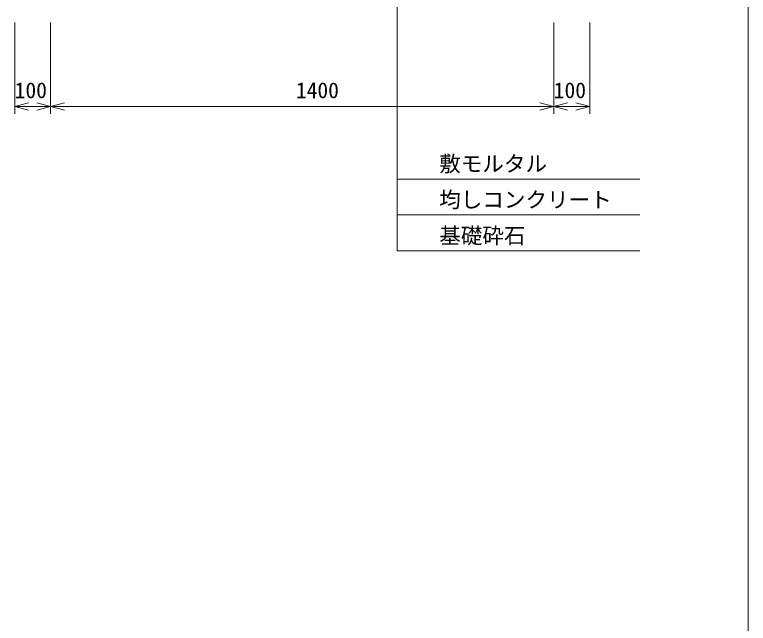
# Model space of a CAD drawing. Units: millimetres, scale not verified. Extents: x -400 to 400, y -275 to 275.
# Drawn here: x 297.9 to 400, y -110 to -25.4 of the extents above; entities that cross this region are included whole.
import ezdxf
from ezdxf.enums import TextEntityAlignment as Align

# ---------------------------------------------------------------- set-up
doc = ezdxf.new("R2010")
doc.units = ezdxf.units.MM
doc.layers.add('0-0', color=7, linetype='Continuous')
doc.layers.add('0-1_現況線', color=1, linetype='Continuous', lineweight=18)
doc.styles.add('ＭＳ ゴシック', font='')
doc.styles.get('ＭＳ ゴシック').set_extended_font_data('MS Gothic')

# ---------------------------------------------------------------- blocks, each defined once
blk = doc.blocks.new('-GLay-0-')
at = {"layer": '0-1_現況線', "color": 7}
blk.add_line((16410, 440), (16410, 11440), dxfattribs=at)
at = {"layer": '0-1_現況線', "color": 4}
for p, q in [((15432.61, 5664.42), (15432.61, 4775.12)), ((14368.58, 5156.71), (14368.58, 5410.11)), ((14468.58, 5156.71), (14468.58, 5410.11)), ((14468.58, 5156.71), (14468.58, 5410.11)), ((15868.58, 5156.71), (15868.58, 5410.11)), ((15868.58, 5156.71), (15868.58, 5410.11)), ((15968.58, 5156.71), (15968.58, 5410.11)), ((14368.58, 5176.71), (14407.22, 5187.07)), ((14468.58, 5176.71), (14429.94, 5187.07)), ((14468.58, 5176.71), (14507.22, 5187.07)), ((15868.58, 5176.71), (15829.94, 5187.07)), ((15868.58, 5176.71), (15907.22, 5187.07)), ((15968.58, 5176.71), (15929.94, 5187.07)), ((14368.58, 5176.71), (14468.58, 5176.71)), ((14368.58, 5176.71), (14407.22, 5166.36)), ((14468.58, 5176.71), (14429.94, 5166.36)), ((14468.58, 5176.71), (14507.22, 5166.36)), ((14468.58, 5176.71), (15868.58, 5176.71)), ((15868.58, 5176.71), (15829.94, 5166.36)), ((15868.58, 5176.71), (15968.58, 5176.71)), ((15868.58, 5176.71), (15907.22, 5166.36)), ((15968.58, 5176.71), (15929.94, 5166.36)), ((15432.61, 4975.12), (16108.14, 4975.12)), ((15432.61, 4875.12), (16108.14, 4875.12)), ((15432.61, 4775.12), (16108.14, 4775.12))]:
    blk.add_line(p, q, dxfattribs=at)
at = {"layer": '0-1_現況線', "color": 7, "style": 'ＭＳ ゴシック'}
for s, p in [('100', (14368.58, 5186.71)), ('1400', (15151.08, 5186.71)), ('100', (15868.58, 5186.71)), ('敷モルタル', (15549.9, 4982.47)), ('均しコンクリート', (15549.9, 4882.47)), ('基礎砕石', (15549.9, 4782.47))]:
    blk.add_text(s, height=43.99, dxfattribs=at).set_placement(p, align=Align.BOTTOM_LEFT)

msp = doc.modelspace()

# ---------------------------------------------------------------- block references
at = {"layer": '0-0', "xscale": 0.05, "yscale": 0.05}
msp.add_blockref('-GLay-0-', (-420.5, -297), dxfattribs=at)

doc.saveas('drawing.dxf')
